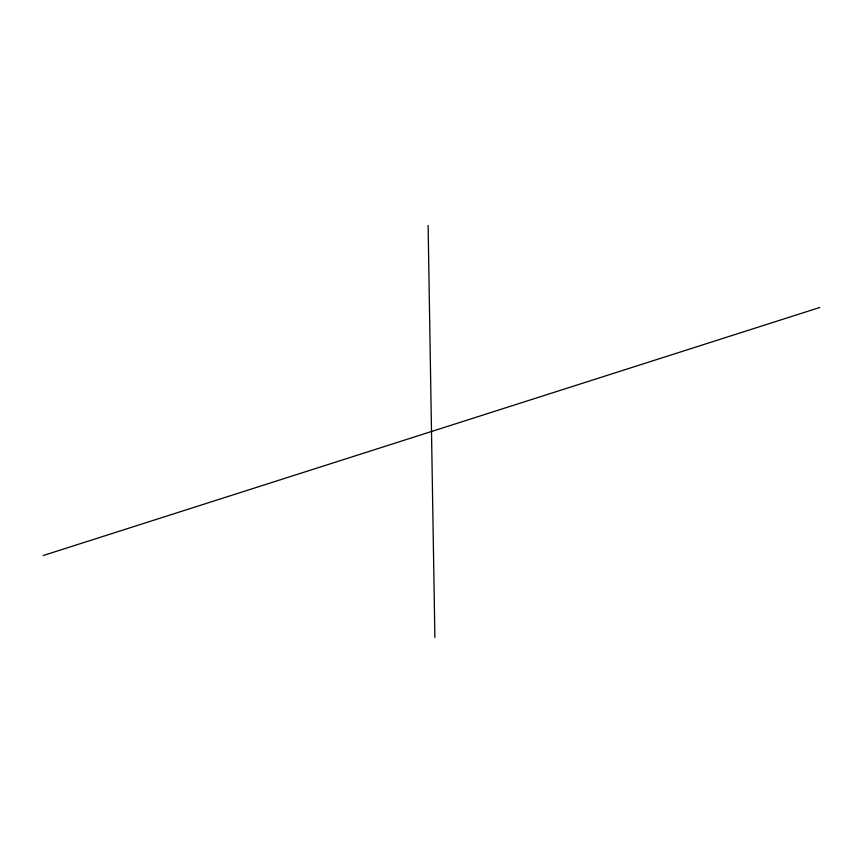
<?xml version="1.0" encoding="UTF-8"?>
<svg xmlns="http://www.w3.org/2000/svg" width="863" height="863" viewBox="0 0 863 863"><rect width="100%" height="100%" fill="white"/><g stroke="black" fill="none" stroke-linecap="round" stroke-linejoin="round"><path stroke-width="1.29" d="M43.15 555.545L819.85 307.455M428.113 225.448L434.887 637.552"/></g></svg>
